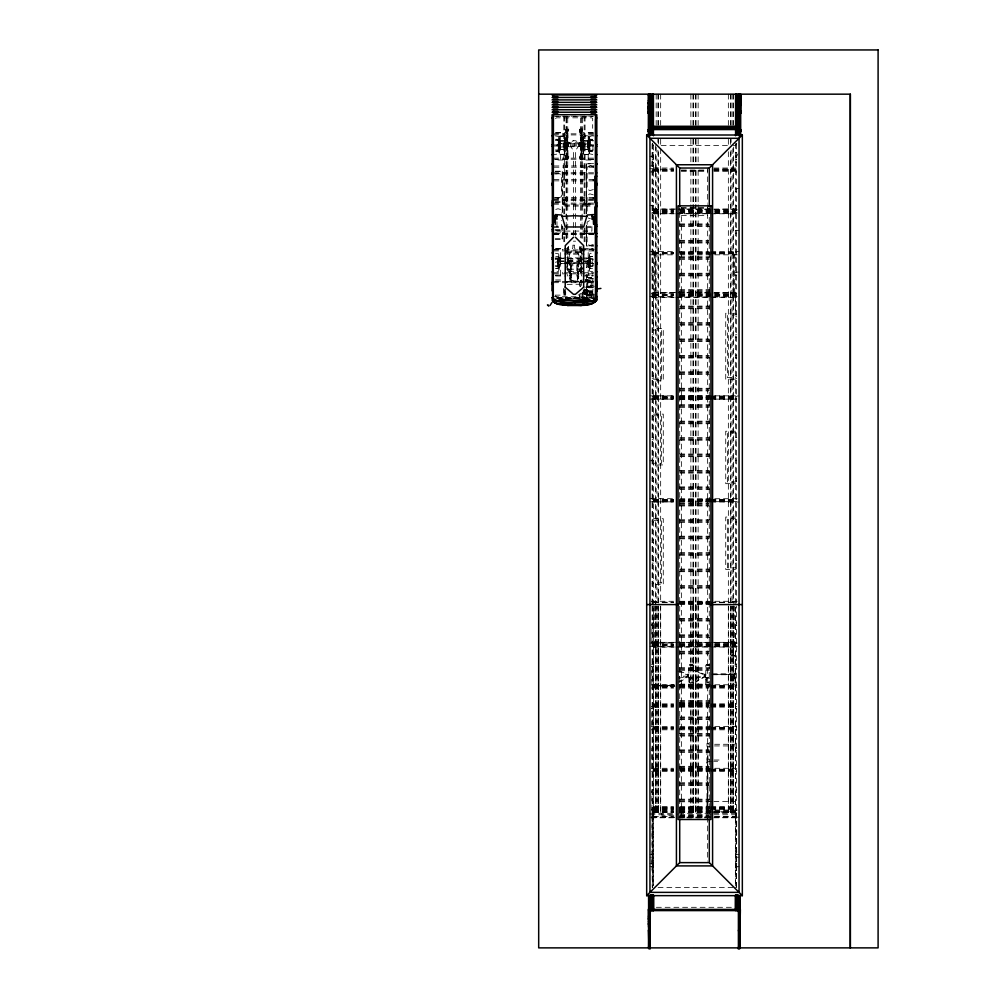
<?xml version="1.0" encoding="UTF-8"?>
<svg xmlns="http://www.w3.org/2000/svg" width="999" height="999" viewBox="0 0 999 999"><rect width="100%" height="100%" fill="white"/><g stroke="black" fill="none" stroke-linecap="round" stroke-linejoin="round"><path stroke-width="0.75" stroke-dasharray="5 3.75" d="M562.225 238.174L562.225 238.948L562.225 225.749M579.507 294.967L579.507 297.427L576.723 297.24L577.035 294.967M586.45 295.404L586.45 286.676M586.613 245.829L586.613 225.712M586.613 213.711L586.613 163.811M651.897 809.764L651.897 792.157M651.897 767.794L651.897 750.174M651.897 726.273L651.897 708.666M651.897 684.303L651.685 666.62M651.897 642.782L651.897 625.162M673.576 817.781L653.421 817.781L653.421 606.131M653.421 296.566L653.421 328.384L663.274 328.384L663.274 380.819L653.421 380.819M655.381 684.74L655.381 686.388M673.801 684.74L673.963 686.388L673.801 685.139M690.883 604.57L690.883 813.311L690.883 204.708M692.956 604.57L692.956 813.311L692.956 204.708M693.643 604.57L693.643 813.311L693.643 204.708M695.366 604.57L695.366 813.311L695.366 204.708M696.053 604.57L696.053 813.311L696.053 204.708M698.126 604.57L698.126 813.311L698.126 204.708M707.816 792.719L707.816 785.801L706.992 785.801M707.816 770.691L707.816 763.686L706.992 763.686M735.601 813.311L735.601 606.131M735.601 296.566L735.601 313.261L725.736 313.261L725.736 379.17L735.601 379.17M735.476 885.838L735.601 814.759M736.463 887.324L736.588 815.059L735.601 815.059M736.575 887.312L736.7 817.17L735.589 817.17L739.048 817.107M586.326 294.031L586.326 293.356M653.421 817.769L652.21 817.681M559.003 138.511L558.766 153.883L554.233 154.52M559.215 151.96L559.465 136.563M555.419 253.222L558.741 253.921L558.941 269.78L558.229 271.716L554.195 271.778M564.672 137.425L564.71 152.785M564.922 138.511L564.622 153.322M583.678 153.322L583.566 137.962M583.391 151.96L583.591 151.149M583.566 152.51L583.553 138.237M594.08 135.964C584.103 134.166 591.146 148.651 588.861 153.796M589.06 137.962L588.948 153.322M592.819 271.803L589.497 271.104L589.298 255.245L590.009 253.321L594.043 253.259M589.273 269.255L589.273 255.806M730.306 685.901L730.294 685.801A2.01 2.01 0 0 1 730.269 685.489C730.157 687.549 735.401 687.449 735.202 685.489L735.202 656.43C735.401 654.495 730.331 654.445 730.269 656.331A2.01 2.01 0 0 1 730.306 656.018L730.306 656.018M693.781 685.739L688.848 685.739L688.873 665.122L693.781 665.334M584.34 290.185L587.512 290.072L583.691 290.659M564.547 153.684L564.822 153.072M583.766 136.676L583.441 137.687M559.228 151.698L559.54 149.75L559.34 154.021M589.073 138.786L588.761 140.734M695.541 677.946L705.182 676.623L695.516 682.167M566.133 129.97L568.331 129.945L568.331 131.331L566.133 131.331M560.701 258.366L565.471 257.867M687.687 676.098L688.224 676.685L687.737 676.098L678.508 681.917M696.003 682.442L695.416 681.93L704.869 676.161L704.47 675.524L705.157 676.685M564.86 144.106C574.687 136.813 566.196 154.033 565.496 143.756M591.695 292.932L590.746 293.119L591.658 292.832M652.097 152.909L653.421 152.46M652.097 206.206L653.421 205.769M652.097 814.21L653.421 813.76M652.097 867.507L653.421 867.057M587.512 290.222L588.199 290.909L586.088 290.135L583.179 290.809L588.299 290.834L587.275 290.609M565.084 143.918C569.942 152.635 570.629 137.238 565.496 143.943M652.097 169.355L673.576 168.981M652.097 189.236L653.421 188.911M652.097 210.439L653.421 210.115M652.097 230.981L653.421 230.657M652.097 252.185L653.421 251.86M652.097 272.739L653.421 272.402M652.097 293.931L653.421 293.606M652.097 314.485L653.421 314.148M652.097 335.027L653.421 334.702M652.097 355.569L653.421 355.244M652.097 376.111L653.421 375.786M652.097 396.491L653.421 396.166M652.097 417.045L653.421 416.708M652.097 437.587L653.421 437.25M652.097 458.129L653.421 457.804M652.097 478.671L653.421 478.346M652.097 499.225L653.421 498.888M652.097 519.767L653.421 519.43M652.097 540.309L653.421 539.984M652.097 560.851L653.421 560.526M652.097 581.406L653.421 581.068M652.097 601.947L654.445 601.623L655.556 602.597M652.097 623.151L653.421 622.814M652.097 643.693L653.421 643.368M652.097 664.235L653.421 663.91M652.097 685.439L676.423 684.914M652.097 706.643L653.421 706.318M652.097 727.185L653.421 726.86M652.097 768.93L653.421 768.606M652.097 790.134L653.421 789.809M652.097 810.689L653.421 810.351M652.097 831.88L653.421 831.555M652.097 851.772L653.421 851.448M652.097 157.093L653.421 156.781M652.097 160.115L653.421 159.803M652.097 861.175L653.421 860.863M652.097 864.197L653.421 863.898M652.097 863.486L652.135 857.654L653.421 857.467M583.478 137.412C583.641 133.616 594.455 137.587 584.115 136.026M580.606 281.855L581.056 280.569L582.08 280.457M587.699 293.319L586.126 294.056M564.822 139.623L564.398 140.734M583.478 150.861L583.541 138.511M559.265 136.863L559.003 151.96M590.122 293.219L589.223 293.569M587.637 147.602L587.787 142.008M591.92 296.441L591.595 297.427M677.322 670.928L688.161 675.237L688.548 674.65L677.734 670.279M695.379 677.647L704.62 675.511M705.094 675.212L705.494 674.6L694.143 670.541L705.094 675.237L705.481 674.575M560.314 147.015L587.549 146.378L587.986 147.015M559.465 261.738L560.701 258.604M587.949 263.299C584.752 265.484 587.749 267.869 585.814 267.607M588.773 263.299L586.95 267.67L585.814 266.895M577.335 265.871L577.934 264.398M559.34 136.463L563.823 136.101M736.75 143.144L735.601 145.567L730.943 145.567M560.202 145.792L558.965 145.904M588.099 144.668L589.335 144.543M557.942 261.838L557.942 263.199M590.297 263.199L590.297 261.838M585.377 294.056C583.041 293.456 584.79 288.973 585.988 290.572M735.601 158.067L738.361 153.222M652.035 867.457L653.421 865.034M565.434 268.893L567.719 264.972L567.894 247.302L566.52 247.302M570.417 264.398L571.003 275.537L569.218 275.537L569.218 276.81L571.003 276.81C567.844 282.38 580.506 282.38 577.335 276.81L578.758 276.81L578.758 275.537L577.335 275.537L577.434 265.746M583.416 290.771L583.866 290.659M577.085 281.706L577.609 277.909M709.302 810.414L709.302 812.924M555.556 118.669L556.393 117.82L591.82 117.82L592.669 118.669L592.669 128.309M570.441 275.749L571.066 265.746M589.248 293.207L589.71 291.908L589.672 292.994M736.738 155.956L735.601 156.031M736.775 209.228L735.601 209.34M736.738 817.182L675.786 817.307M736.738 870.566L735.601 870.629M688.848 674.213L687.437 675.074L687.437 676.535L688.848 677.397M705.781 674.213L704.37 675.074L704.37 676.535L705.781 677.397M585.988 290.484L586.888 290.497L584.515 290.497L586.8 290.522L586.925 294.33L585.726 294.38M581.743 272.702L580.844 272.153L581.218 273.177M580.756 286.363C578.009 287.275 579.795 281.368 581.056 280.045L582.08 279.757M570.941 271.029C568.718 270.067 568.768 275.087 571.003 273.976M687.612 675.511C689.372 677.247 680.644 674.874 678.633 677.522M736.738 171.603L735.601 171.653M736.738 191.483L735.601 191.546M736.775 212.662L735.601 212.737M736.738 233.229L735.601 233.291M736.738 254.433L735.601 254.495M736.775 274.962L735.601 275.037M736.738 296.179L735.601 296.241M736.738 316.733L735.601 316.783M736.738 337.275L735.601 337.325M736.738 357.817L735.601 357.867M736.738 378.359L735.601 378.421M736.775 398.888L735.601 398.963M736.738 419.455L735.601 419.505M736.738 439.997L735.601 440.047M736.738 460.539L735.601 460.601M736.738 481.093L735.601 481.143M736.738 501.635L679.77 501.848M736.738 522.015L735.601 522.065M736.738 542.557L735.601 542.607M736.738 563.099L735.601 563.161M736.738 583.641L735.601 583.703M736.775 625.374L735.601 625.449M736.738 645.941L735.601 645.991M736.738 666.483L735.601 666.533M736.775 687.662L735.601 687.737M736.738 708.89L735.601 708.94M736.738 729.432L735.601 729.495M736.738 750.636L735.601 750.686M736.775 771.153L735.601 771.24M736.738 792.382L735.601 792.444M736.738 812.924L735.601 812.986M736.738 834.128L735.601 834.19M736.738 854.02L735.601 854.07M593.294 189.573L589.885 190.572L587.137 189.123L587.137 167.17L590.434 165.697M593.294 244.468L589.885 245.467L587.137 244.018L587.137 222.078L589.31 220.754L591.633 220.754M564.41 154.333L560.152 154.383M588.011 281.481L585.476 281.718M736.775 159.128L735.601 159.203M736.738 162.175L735.601 162.225M736.738 817.432L735.601 817.482M736.738 863.236L735.601 863.286M736.775 866.245L735.601 866.308M586.8 293.556L583.803 293.331M679.045 682.504L688.224 676.685M576.785 265.746L576.785 275.125L578.271 280.806L570.491 281.219L570.067 278.396L571.178 277.934L571.678 275.125L571.678 265.746M570.029 263.336L572.814 261.701M575.574 227.435L575.574 150.674L578.583 145.891L578.583 144.243C577.834 139.435 571.128 139.435 570.367 144.243L570.367 145.891L573.389 150.674L573.389 227.435M570.067 278.396L571.178 277.934M564.235 154.271L560.077 154.383M588.661 154.383L583.965 154.383M583.104 290.197C589.685 287.425 589.822 294.093 583.079 291.296M555.744 173.913L558.628 173.289L561.376 174.725L561.376 196.678L558.079 198.164M555.744 209.415L558.041 208.754L560.327 209.415L561.376 210.227L561.376 213.162M580.257 246.94L579.919 248.626L582.117 248.626M736.625 159.902L735.601 159.803M584.527 293.531L584.165 293.718M582.13 263.399L581.468 263.611L581.418 259.765M579.695 293.981L583.678 292.545L588.099 293.132L587.936 291.945A22.59 21.366 0 0 0 591.208 291.396L592.457 294.942L592.295 291.121L592.295 294.942L578.134 294.942M573.026 140.772L573.738 140.547M559.79 136.026L563.973 136.114M568.094 159.191L568.331 157.517L566.133 157.517M590.909 291.633L590.821 292.47L590.909 291.483M590.446 292.133L590.172 292.22M695.754 678.234L695.554 677.522M560.202 144.368L557.042 144.755L557.042 145.679L560.202 146.091M588.099 146.091L591.258 145.692L591.258 144.768L588.099 144.368M589.323 263.374L592.482 262.987L592.482 262.063L589.323 261.651L590.559 261.588M581.83 143.756L581.73 146.378M581.705 261.238L566.82 261.226M593.306 150.062L588.673 150.562L588.673 139.885L593.306 140.384M678.821 678.234L687.799 676.223M736.588 870.629L736.588 606.131M590.896 286.613L591.346 283.179L589.909 280.032L585.476 279.757M649.962 817.107L653.421 817.482M586.9 293.943L584.228 293.856M555.157 258.966L559.19 258.616M653.421 815.059L652.097 815.359L652.247 887.274M581.693 261.051L560.714 261.051M736.738 817.694L735.601 817.769M567.207 263.898C570.354 264.161 570.354 259.265 567.207 259.528M582.13 260.027C578.446 258.217 577.697 264.585 581.693 263.661L581.705 247.302L580.332 247.302L580.332 263.661M581.668 263.823C577.747 264.922 577.747 258.504 581.668 259.603M579.845 246.341L579.507 249.95M580.968 261.238L581.818 261.388M588.161 154.383L584.477 154.383M591.033 294.942L590.197 294.942L591.383 294.942M553.571 116.171L595.267 116.171M555.831 116.458L592.382 116.458M582.155 131.331L579.957 131.331L579.957 129.945L582.155 129.97M555.694 132.392L567.37 132.392L567.37 160.002L555.694 160.002M593.156 132.392L581.468 132.392L581.468 160.002L593.156 160.002M555.506 132.979L560.639 132.979L560.639 159.403L555.506 159.403M593.331 132.979L588.199 132.979L588.199 159.403L593.331 159.403M553.571 133.841L593.731 133.841M553.571 134.927L595.267 134.927M555.456 135.964L558.741 136.526L559.378 149.75M555.769 139.298L558.179 139.298M590.122 139.298L592.532 139.298M555.769 139.423L558.379 139.423M589.922 139.423L592.532 139.423M557.205 139.922L559.627 139.922L559.627 150.587L557.205 150.587M555.357 140.522L559.627 140.522M588.673 140.484L592.944 140.484L592.944 149.95L588.673 149.95M559.577 140.734L559.115 139.348M583.903 140.734L583.391 138.511M559.577 140.896L564.398 140.896M583.903 140.896L588.723 140.896M559.378 140.984L564.597 140.984M583.703 140.984L588.923 140.984M559.927 141.334L560.751 141.334M588.374 141.334L587.549 141.334L587.549 149.126L588.374 149.126M559.927 141.508L559.927 148.938M588.374 141.508L588.399 149.488M558.965 141.658L560.202 141.658M588.099 141.658L589.335 141.658M558.965 141.945L560.389 141.908M587.974 141.895L589.335 141.945M565.721 142.482L568.743 142.482L568.743 146.378M582.567 142.482L579.545 142.482L579.545 146.378M566.358 142.782L581.868 142.782M560.751 143.756L587.549 143.756M587.787 144.081L560.314 143.469M558.965 144.306L560.202 144.306M566.183 144.106L567.257 144.106M581.056 144.106L582.117 144.106M588.099 144.306L589.335 144.306M558.965 144.543L560.202 144.668M554.158 144.942L593.681 144.942M661.163 145.567L729.395 145.567M589.335 145.904L588.099 145.792M554.158 146.016L593.681 146.016M558.965 148.501L560.327 148.589M587.974 148.589L589.335 148.501M558.965 148.789L560.202 148.789M588.099 148.789L589.335 148.789M559.927 149.126L560.751 149.126M559.378 149.488L564.597 149.488M583.703 149.488L588.923 149.488M559.577 149.588L564.398 149.588M583.903 149.588L588.723 149.588M564.398 149.75L564.922 151.96M588.723 149.75L589.16 150.861M555.357 149.987L559.627 149.987M555.769 151.061L558.379 151.061M589.922 151.061L592.532 151.061M555.769 151.186L558.179 151.186M590.122 151.186L592.532 151.186M735.601 152.46L736.775 152.572M592.844 154.52L589.522 153.821L589.035 137.7M653.421 156.031L652.122 155.694M565.721 156.194L568.743 156.194L568.581 159.765L565.721 159.528L565.721 134.927M582.567 156.194L579.545 156.194L579.632 159.715L582.567 159.528L582.567 134.927M649.962 156.481L653.421 156.481M735.601 156.781L736.775 156.855M582.155 157.517L579.957 157.517L580.282 159.203M553.571 158.142L593.856 158.142M553.571 159.228L595.267 159.228M653.421 159.203L652.122 158.978M653.421 162.225L652.097 161.925M593.618 163.649L586.45 163.649L586.45 213.336L586.45 163.811L593.618 163.811M653.421 165.634L652.185 165.509L652.097 159.603M649.962 165.934L653.421 165.934M553.933 165.959L594.28 165.959M553.933 167.22L594.28 167.22M653.421 168.032L673.576 168.032M713.885 168.032L735.601 168.032M649.962 168.694L653.421 168.694M713.885 168.981L736.775 169.106M653.421 169.293L673.576 169.293M713.885 169.293L735.601 169.293M653.421 170.067L673.576 170.067M681.33 170.067L707.679 170.067M713.885 170.067L735.601 170.067M653.421 170.379L673.576 170.379M681.33 170.379L707.679 170.379M713.885 170.379L735.601 170.379M555.219 171.204L562.387 171.204L562.387 212.824M653.421 171.328L673.576 171.328M681.33 171.328L707.679 171.328M713.885 171.328L735.601 171.328M555.219 171.366L562.387 171.366M653.421 171.653L652.11 171.366M649.962 171.978L653.421 171.978M735.601 171.978L736.775 171.978M553.571 172.79L593.731 172.79M553.571 173.863L595.267 173.863M553.933 179.595L594.28 179.595M553.933 180.856L594.28 180.856M735.601 188.586L739.048 188.586M735.601 188.911L736.775 188.986M653.421 191.546L652.122 191.296M553.933 197.515L594.28 197.515M553.933 198.776L594.28 198.776M553.571 199.55L593.731 199.55M553.571 200.637L595.267 200.637M555.157 201.373L563.811 201.373M555.157 202.447L563.811 202.447M553.571 203.097L593.731 203.097M585.039 203.359L593.681 203.359M553.571 204.183L595.267 204.183M585.039 204.433L593.681 204.433M564.672 205.007L584.165 205.007M585.039 205.007L593.681 205.007M649.962 205.319L653.421 205.319M735.601 205.769L736.775 205.869M564.672 206.081L584.165 206.081M585.039 206.081L593.681 206.081M681.268 207.48L707.742 207.48M681.355 208.304L709.302 208.304M653.421 209.078L677.347 209.078M678.908 209.078L735.601 209.078M653.421 209.34L652.097 208.891M709.302 209.291L653.958 209.078M714.023 209.39L735.052 209.078M653.421 209.79L673.576 209.79M679.77 209.79L739.048 209.79M679.707 210.115L709.302 210.115M735.601 210.115L736.775 210.19M653.421 210.727L673.576 210.727M679.77 210.727L735.601 210.727M653.421 211.039L673.576 211.039M679.77 211.039L735.601 211.039M653.421 211.813L673.576 211.813M679.77 211.813L735.601 211.813M653.421 212.138L673.576 212.138M679.77 212.138L735.601 212.138M653.421 212.737L652.122 212.5M651.523 213.074L652.185 213.074M653.421 213.074L673.576 213.074M679.77 213.074L739.048 213.074M708.828 213.474L653.958 213.786M714.21 213.474L735.052 213.786M653.421 213.786L674.225 213.786M675.786 213.786L709.24 213.786M710.789 213.786L735.601 213.786M681.355 215.422L707.654 215.422M679.707 223.913L709.302 223.913M679.707 224.738L709.302 224.738M679.707 225.724L709.302 225.724M553.571 226.311L562.837 226.311M586.001 226.311L593.731 226.311M679.707 226.548L709.302 226.548M553.571 227.397L562.837 227.397M586.001 227.397L595.267 227.397M555.157 229.583L563.811 229.583M735.601 230.332L739.048 230.332M555.157 230.669L563.811 230.669M735.601 230.657L736.775 230.732M651.523 231.506L652.185 231.506M553.571 233.104L593.731 233.104M651.523 233.104L653.421 233.291M553.933 233.341L595.267 233.341M585.039 233.441L593.681 233.441M553.571 234.191L595.267 234.191M553.933 234.603L595.267 234.603M555.219 238.948L562.387 238.948M555.219 239.111L562.387 239.111L562.387 226.661M679.707 240.347L709.302 240.347M573.389 241.184L575.574 241.184M679.707 241.171L709.302 241.171M679.707 242.158L709.302 242.158M679.707 242.982L709.302 242.982M574.15 245.167L572.902 245.167L572.852 247.64L569.58 254.708L569.005 258.316L570.029 258.654L570.029 264.398M593.618 245.829L586.45 245.829L586.45 225.712L586.45 245.991L593.618 245.991M555.694 248.389L565.909 248.389M582.929 248.389L593.156 248.389M566.47 248.626L568.306 248.626L568.169 247.003M555.506 248.988L560.639 248.988L560.639 275.412L555.506 275.412M593.331 248.988L588.199 248.988L588.199 275.412L593.331 275.412M553.933 249.675L563.274 249.675M594.28 249.675L581.068 249.675L581.068 250.924M553.571 249.85L562.837 249.85M564.385 249.85L582.542 249.95M582.917 249.85L593.731 249.85M553.571 250.924L595.267 250.924M566.583 251.261L581.868 251.261M649.962 251.536L673.576 251.536M679.77 251.536L709.24 251.536M710.789 251.536L739.048 251.536M735.601 251.86L736.775 251.935M566.583 252.522L581.868 252.522M653.421 252.472L673.576 252.472M679.77 252.472L709.24 252.472M710.789 252.472L735.601 252.472M653.421 252.784L673.576 252.784M679.77 252.784L709.24 252.784M710.789 252.784L735.601 252.784M564.672 253.084L582.667 253.084M653.421 253.571L673.576 253.571M679.77 253.571L709.24 253.571M710.789 253.571L735.601 253.571M653.421 253.883L673.576 253.883M679.77 253.883L709.24 253.883M710.789 253.883L735.601 253.883M564.672 254.158L584.165 254.158M653.421 254.495L652.097 254.158M654.233 254.495L655.169 254.495M733.803 254.545L734.74 254.545M649.962 254.82L673.576 254.82M679.77 254.82L739.048 254.82M555.744 256.556L558.341 256.681M590.097 256.581L592.494 256.581M589.897 256.706L592.494 256.706M679.707 256.793L709.302 256.793M679.707 257.605L709.302 257.605M566.52 257.867L581.63 257.867M582.804 257.867L587.275 258.042L588.773 261.738M555.157 257.979L563.811 257.979M581.63 258.566L561.201 258.654L561.076 257.767L560.289 264.323M582.804 258.566C591.595 260.652 584.353 253.908 587.949 261.738M589.048 258.616L593.081 258.991L593.081 266.059L589.048 266.408M679.707 258.591L709.302 258.591M558.916 258.803L557.679 258.953L557.679 261.838L558.916 261.838M589.323 258.953L590.559 258.953L590.559 261.838L589.323 261.838M555.157 259.066L563.811 259.066M570.029 259.141L573.039 259.141M577.172 259.141L578.321 259.141M589.697 259.078L592.707 259.078L592.707 265.984L589.697 265.984M557.679 259.24L558.916 259.378M589.323 259.378L590.559 259.378M679.707 259.415L709.302 259.415M566.808 259.765L568.718 259.765L568.718 263.661M582.529 259.765L579.507 259.765L579.507 263.661M559.465 260.714L560.714 260.714M570.029 260.714L572.814 260.714M588.773 260.714L587.512 260.714L587.512 264.323L588.773 264.323M584.328 261.051L587.512 261.051M560.714 261.226L564.335 261.226M583.903 261.226L587.512 261.226M557.679 261.588L558.916 261.588L555.756 262.05L555.756 262.974L558.916 263.374M564.672 262.525L582.667 262.525M585.039 262.525L593.681 262.525M558.916 263.199L557.679 263.199L557.679 266.084L558.916 266.233M589.323 263.199L590.559 263.199L590.559 266.084L589.323 266.233M557.679 263.436L558.916 263.436M560.714 263.474L587.512 263.474M589.323 263.436L590.559 263.436M560.714 263.661L561.788 263.661M564.672 263.611L593.681 263.611M559.465 264.323L560.714 264.323M566.483 264.972L567.719 264.972M557.679 265.647L558.916 265.647M589.323 265.647L590.559 265.647M555.531 265.959L558.541 265.959M559.19 266.408L555.157 266.034M555.744 268.319L558.341 268.319M555.744 268.444L558.141 268.444M589.897 268.344L592.494 268.469M582.454 268.893L579.695 268.893L579.695 271.378M566.283 269.068L568.518 269.068M579.695 269.068L582.454 269.068M568.668 269.181L579.845 269.181L579.845 271.316M569.817 271.029L571.003 271.066M579.695 271.216L582.417 271.216M568.668 271.316L582.417 271.378M735.601 272.078L739.048 272.078M735.601 272.402L736.775 272.477M553.571 272.764L562.837 272.764M564.385 272.764L581.368 272.764M582.542 272.764L593.856 272.764M651.523 273.251L652.185 273.251M679.707 273.227L709.302 273.227M553.571 273.838L595.267 273.838M679.707 274.051L709.302 274.051M586.613 274.7L586.613 298.314M587.075 274.7L587.237 277.447M651.523 274.85L653.421 275.037M555.556 275.137L563.311 275.137M584.914 275.137L592.669 275.137L592.669 273.876M679.707 275.037L709.302 275.037M555.694 275.999L565.909 275.999M582.929 275.999L593.156 275.999M679.707 275.849L709.302 275.849M586.45 277.447L593.618 277.447M586.613 277.61L593.618 277.61M571.003 277.909L569.58 277.909L570.292 281.706L578.059 281.706L578.758 277.909L577.335 277.909M577.16 277.934L578.271 278.396M593.418 278.434L587.437 278.434L587.437 285.527L593.418 285.527M555.556 279.932L563.311 279.932M584.914 279.932L592.669 279.932L592.669 281.194L584.914 281.194M585.476 280.332L588.011 280.569M585.476 280.457L589.909 280.569L590.347 281.855M585.476 280.806L587.325 280.806M555.556 281.194L563.311 281.194M553.571 281.593L563.811 281.593M564.385 281.593L582.667 281.593M582.917 281.593L593.731 281.593M566.283 282.055L582.454 281.88M585.476 282.118L590.197 281.905L589.735 285.664L590.659 286.613M553.571 282.68L595.267 282.68M567.195 284.378L582.417 284.203M586.613 286.338L594.243 286.338M586.45 286.513L594.405 286.513M594.243 286.676L586.613 286.676L586.613 295.404L593.618 295.404M585.476 287.15C589.71 288.786 592.157 285.252 590.197 280.769M593.418 287.5L587.437 287.5L587.437 294.58L593.418 294.58M679.707 289.66L709.302 289.66M679.707 290.484L709.302 290.484M679.707 291.471L709.302 291.471M679.707 292.295L709.302 292.295M653.421 292.57L677.347 292.57M678.908 292.57L735.601 292.57M709.377 292.882L653.958 292.57M714.784 292.882L735.052 292.57M651.523 293.281L673.576 293.281M679.77 293.281L712.337 293.281M713.885 293.281L739.048 293.281M735.601 293.606L736.775 293.681M653.421 294.218L673.576 294.218M679.77 294.218L735.601 294.218M563.811 294.505L564.672 294.505L564.672 289.872M584.165 294.505L585.039 294.505L585.039 288.324M653.421 294.53L673.576 294.53M679.77 294.53L735.601 294.53M654.233 294.767L655.169 294.767M733.803 294.817L734.74 294.817M555.082 295.13L565.684 295.13L565.684 292.008M653.421 295.317L673.576 295.317M679.77 295.317L735.601 295.317M586.45 295.567L592.807 295.567M653.421 295.629L673.576 295.629M679.77 295.629L735.601 295.629M653.421 296.241L652.11 295.954M649.962 296.566L673.576 296.566M679.77 296.566L739.048 296.566M553.571 296.753L592.182 296.753M708.541 296.965L653.958 297.277M712.874 296.965L735.052 297.277M653.421 297.277L674.225 297.277M675.786 297.277L735.601 297.277M580.681 297.427L590.933 297.427M556.655 297.839L595.267 297.839M557.355 298.052L592.382 298.052M556.256 298.152L594.405 298.314M562.05 298.401L560.589 298.152M571.74 298.401L569.967 298.152M580.918 298.401L579.358 298.152M679.707 306.094L709.302 306.094M679.707 306.918L709.302 306.918M679.707 307.904L709.302 307.904M679.707 308.728L709.302 308.728M735.601 314.148L736.775 314.235M735.601 314.91L727.372 314.91L727.372 377.535L735.601 377.535M653.421 316.783L652.097 316.458M679.707 322.527L709.302 322.527M679.707 323.351L709.302 323.351M679.707 324.338L709.302 324.338M679.707 325.162L709.302 325.162M653.421 330.032L661.638 330.032L661.638 379.17L653.421 379.17M735.601 334.702L736.775 334.777M653.421 337.325L652.122 337.075M679.707 338.973L709.302 338.973M679.707 339.785L709.302 339.785M679.707 340.771L709.302 340.771M679.707 341.596L709.302 341.596M735.601 355.244L736.775 355.319M679.707 355.407L709.302 355.407M679.707 356.231L709.302 356.231M679.707 357.217L709.302 357.217M653.421 357.867L652.11 357.58M679.707 358.029L709.302 358.029M679.707 371.84L709.302 371.84M679.707 372.664L709.302 372.664M679.707 373.651L709.302 373.651M679.707 374.475L709.302 374.475M735.601 375.786L736.775 375.861M653.421 378.421L652.11 378.134M679.707 388.274L709.302 388.274M679.707 389.098L709.302 389.098M679.707 390.085L709.302 390.085M679.707 390.909L709.302 390.909M649.962 395.841L673.576 395.841M679.77 395.841L735.601 395.841M653.421 396.004L673.576 396.004M679.77 396.004L709.24 396.004M710.789 396.004L739.048 396.004M735.601 396.328L736.775 396.416M653.421 396.778L673.576 396.94M679.77 396.778L709.24 396.94M710.789 396.778L735.601 396.94M653.421 397.09L673.576 397.09M679.77 397.09L709.24 397.09M710.789 397.09L735.601 397.09M653.421 397.252L673.576 397.252M679.77 397.252L709.24 397.252M710.789 397.252L735.601 397.252M653.421 397.877L673.576 397.877M679.77 397.877L709.24 397.877M710.789 397.877L735.601 397.877M653.421 398.189L673.576 398.039M679.77 398.189L709.24 398.039M710.789 398.189L735.601 398.039M653.421 398.351L673.576 398.351M679.77 398.351L709.24 398.351M710.789 398.351L735.601 398.351M653.421 398.801L652.122 398.551M649.962 399.125L673.576 399.125M679.77 399.125L735.601 399.125M653.421 399.288L673.576 399.288M679.77 399.288L709.24 399.288M710.789 399.288L735.601 399.288M679.707 404.707L709.302 404.707M679.707 405.532L709.302 405.532M679.707 406.518L709.302 406.518M679.707 407.342L709.302 407.342M653.421 414.135L663.274 414.135L663.274 464.91L653.421 464.91M653.421 415.784L661.638 415.784L661.638 463.261L653.421 463.261M735.601 416.883L736.775 416.958M653.421 419.343L652.097 419.006M679.707 421.153L709.302 421.153M679.707 421.965L709.302 421.965M679.707 422.952L709.302 422.952M679.707 423.776L709.302 423.776M735.601 431.231L725.736 431.231L725.736 483.666L735.601 483.666M735.601 432.879L727.372 432.879L727.372 482.017L735.601 482.017M735.601 437.425L736.775 437.5M679.707 437.587L709.302 437.587M679.707 438.411L709.302 438.411M679.707 439.398L709.302 439.398M653.421 439.885L652.11 439.597M679.707 440.209L709.302 440.209M679.707 454.021L709.302 454.021M679.707 454.845L709.302 454.845M679.707 455.831L709.302 455.831M679.707 456.655L709.302 456.655M735.601 457.967L736.775 458.042M653.421 460.427L652.11 460.139M649.962 460.764L653.421 460.764M679.707 470.454L709.302 470.454M679.707 471.278L709.302 471.278M679.707 472.265L709.302 472.265M679.707 473.089L709.302 473.089M735.601 478.509L736.775 478.596M653.421 480.981L652.11 480.694M679.707 486.888L709.302 486.888M679.707 487.712L709.302 487.712M679.707 488.698L709.302 488.698M679.707 489.522L709.302 489.522M649.962 498.563L673.576 498.726M679.77 498.726L739.048 498.726M735.601 499.063L736.775 499.138M653.421 499.5L673.576 499.5M679.77 499.5L709.24 499.5M710.789 499.5L735.601 499.5M653.421 499.675L673.576 499.675M679.77 499.675L709.24 499.675M710.789 499.675L735.601 499.675M653.421 499.987L673.576 499.812M679.77 499.987L709.24 499.812M710.789 499.812L735.601 499.812M653.421 500.599L673.576 500.599M679.77 500.599L709.24 500.599M710.789 500.599L735.601 500.599M653.421 500.761L673.576 500.761M679.77 500.761L709.24 500.761M710.789 500.761L735.601 500.761M653.421 500.911L673.576 500.911M679.77 500.911L709.24 500.911M710.789 500.911L735.601 500.911M653.421 501.073L673.576 501.073M679.77 501.073L709.24 501.073M710.789 501.073L735.601 501.073M653.421 501.523L652.122 501.273M649.962 501.848L673.576 501.848M653.421 502.022L673.576 502.022M679.77 502.022L709.24 502.022M710.789 502.022L739.048 502.022M679.707 503.334L709.302 503.334M679.707 504.145L709.302 504.145M679.707 505.132L709.302 505.132M679.707 505.956L709.302 505.956M735.601 517.032L725.736 517.032L725.736 569.467L735.601 569.467M653.421 518.681L663.274 518.681L663.274 584.59L653.421 584.59M735.601 518.681L727.372 518.681L727.372 567.819L735.601 567.819M735.601 519.43L736.775 519.517M679.707 519.767L709.302 519.767M653.421 520.317L661.638 520.317L661.638 582.941L653.421 582.941M679.707 520.591L709.302 520.591M679.707 521.578L709.302 521.578M653.421 522.065L652.097 521.74M679.707 522.39L709.302 522.39M679.707 536.201L709.302 536.201M679.707 537.025L709.302 537.025M679.707 538.011L709.302 538.011M679.707 538.836L709.302 538.836M735.601 539.984L736.775 540.059M653.421 542.607L652.11 542.32M679.707 552.634L709.302 552.634M679.707 553.458L709.302 553.458M679.707 554.445L709.302 554.445M679.707 555.269L709.302 555.269M735.601 560.526L736.775 560.601M653.421 563.161L652.11 562.874M679.707 569.068L709.302 569.068M679.707 569.892L709.302 569.892M679.707 570.879L709.302 570.879M679.707 571.703L709.302 571.703M735.601 581.068L736.775 581.156M653.421 583.703L652.097 583.366M679.707 585.514L709.302 585.514M679.707 586.326L709.302 586.326M679.707 587.312L709.302 587.312M679.707 588.136L709.302 588.136M651.348 601.286L673.576 601.286M679.77 601.286L739.048 601.286M679.707 601.947L709.302 601.947M653.421 602.222L673.576 602.222M679.77 602.222L709.24 602.222M710.789 602.222L735.601 602.222M653.421 602.534L673.576 602.534M679.77 602.534L709.24 602.534M710.789 602.534L735.601 602.534M679.707 602.772L709.302 602.772M679.77 603.321L709.24 603.321M679.77 603.633L709.24 603.633M679.707 603.758L709.302 603.758M679.707 604.57L709.302 604.57M679.707 618.381L709.302 618.381M679.707 619.205L709.302 619.205M679.707 620.192L709.302 620.192M679.707 621.016L709.302 621.016M735.601 622.814L736.775 622.901M651.523 623.001L652.185 623.001M651.523 624.6L652.185 624.6M651.685 625.249L653.421 625.449M679.707 634.815L709.302 634.815M679.707 635.639L709.302 635.639M679.707 636.625L709.302 636.625M679.707 637.449L709.302 637.449M653.421 642.32L709.24 642.32M710.789 642.32L735.601 642.32M708.541 642.632L653.958 642.32M714.784 642.632L735.052 642.32M649.962 643.031L673.875 643.031M679.77 643.031L739.048 643.031M735.601 643.368L736.775 643.443M653.421 643.98L673.576 643.98M679.77 643.98L735.601 643.98M653.421 644.293L673.576 644.293M679.77 644.293L735.601 644.293M653.421 645.067L673.576 645.067M679.77 645.067L735.601 645.067M653.421 645.379L673.576 645.379M679.77 645.379L735.601 645.379M653.421 645.991L652.097 645.666M649.962 646.328L673.576 646.328M679.77 646.328L739.048 646.328M654.457 646.653L655.394 646.653M733.566 646.69L734.502 646.69M708.828 646.728L653.958 647.027M714.21 646.728L735.052 647.027M653.421 647.027L674.225 647.027M675.786 647.027L735.601 647.027M679.707 651.248L709.302 651.248M679.707 652.072L709.302 652.072M679.707 653.059L709.302 653.059M679.707 653.883L709.302 653.883M731.218 655.831L734.215 656.056M735.601 663.91L736.775 663.985M651.523 664.76L652.185 664.76M708.965 664.76L705.806 665.122L705.781 685.739L708.965 686.313M692.831 664.922L689.834 665.072M709.29 664.922L706.755 665.072M709.29 665.072L706.393 664.76M651.523 666.345L653.421 666.533M679.707 667.694L709.302 667.694M679.707 668.506L709.302 668.506M679.707 669.492L709.302 669.492M679.707 670.317L709.302 670.317M712.287 673.925L730.281 673.925M711.638 674.25L729.919 674.25M714.635 674.575L729.919 674.575M712.287 674.725L730.281 674.725M731.143 674.824L734.327 674.824L734.327 679.994L731.143 679.994M708.89 677.597L706.081 677.597L706.081 682.479L708.89 682.479M692.906 678.246L689.722 678.246L689.722 681.88L692.906 681.88M709.839 678.246L706.655 678.246L706.655 681.88L708.778 681.88M679.707 684.128L709.302 684.128M651.523 684.777L652.185 684.777M653.421 684.777L673.576 684.777M679.77 684.777L735.601 684.777M679.707 684.952L709.302 684.952M652.434 685.114L653.421 685.114M656.206 685.139L656.206 686.388M735.601 685.114L736.775 685.189M656.867 685.401L673.301 685.401M654.57 685.564L655.381 685.564M656.206 685.564L673.963 685.564M653.421 685.726L673.963 685.739M679.77 685.726L709.24 685.726M710.789 685.726L735.601 685.726M653.421 686.038L673.576 686.038M679.707 685.938L709.302 685.938M710.789 686.038L735.601 686.038M652.434 685.988L676.423 686.226M653.421 686.812L673.576 686.812M679.707 686.75L709.302 686.75M710.789 686.812L735.601 686.812M653.421 687.125L673.576 687.125M679.77 687.125L709.24 687.125M710.789 687.125L735.601 687.125M653.421 687.737L652.122 687.499M651.523 688.074L652.185 688.074M653.421 688.074L673.576 688.074M679.77 688.074L709.24 688.074M710.789 688.074L735.601 688.074M679.707 700.561L709.302 700.561M679.707 701.385L709.302 701.385M679.707 702.372L709.302 702.372M679.707 703.196L709.302 703.196M653.421 703.845L673.576 703.845M679.77 703.845L709.24 703.845M710.789 703.845L735.601 703.845M653.421 704.782L673.576 704.782M679.77 704.782L709.24 704.782M710.789 704.782L735.601 704.782M653.421 705.094L673.576 705.094M679.77 705.094L709.24 705.094M710.789 705.094L735.601 705.094M653.421 705.881L673.576 705.881M679.77 705.881L709.24 705.881M710.789 705.881L735.601 705.881M653.421 706.193L673.576 706.193M679.77 706.193L709.24 706.193M710.789 706.193L735.601 706.193M735.601 706.318L736.775 706.393M651.523 706.505L652.185 706.505M653.421 707.13L673.576 707.13M679.77 707.13L709.24 707.13M710.789 707.13L735.601 707.13M651.523 708.104L652.185 708.104M651.685 708.741L653.421 708.94M679.707 716.995L709.302 716.995M679.707 717.819L709.302 717.819M679.707 718.805L709.302 718.805M679.707 719.63L709.302 719.63M651.523 726.535L652.185 726.535M653.421 726.535L673.576 726.535M679.77 726.535L735.601 726.535M735.601 726.86L736.775 726.935M653.421 727.472L673.576 727.472M679.77 727.472L709.24 727.472M710.789 727.472L735.601 727.472M653.421 727.784L673.576 727.784M679.77 727.784L709.24 727.784M710.789 727.784L735.601 727.784M653.421 728.571L673.576 728.571M679.77 728.571L709.24 728.571M710.789 728.571L735.601 728.571M653.421 728.883L673.576 728.883M679.77 728.883L709.24 728.883M710.789 728.883L735.601 728.883M653.421 729.495L652.097 729.158M651.523 729.819L652.185 729.819M653.421 729.819L673.576 729.819M679.77 729.819L709.24 729.819M710.789 729.819L735.601 729.819M679.707 733.428L709.302 733.428M679.707 734.253L709.302 734.253M679.707 735.239L709.302 735.239M679.707 736.063L709.302 736.063M714.635 744.28L735.601 744.28M714.447 745.928L735.601 745.928M706.992 746.753L709.927 746.753M653.421 748.064L651.523 748.251M735.601 748.064L736.775 748.139M651.523 749.849L652.185 749.849M679.707 749.874L709.302 749.874M652.022 750.599L653.421 750.686M679.707 750.686L709.302 750.686M679.707 751.673L709.302 751.673M679.707 752.497L709.302 752.497M706.992 757.604L707.866 757.442M706.992 758.104L707.866 758.266M706.992 759.203L709.927 759.203M714.073 760.014L719.617 760.014L719.617 761.25L713.723 761.25M712.25 761.25L707.816 761.25L707.816 809.202L708.641 810.027M706.992 762.487L707.816 762.487M706.992 762.749L707.816 762.749M679.707 766.308L709.302 766.308M679.707 767.132L709.302 767.132M679.707 768.119L709.302 768.119M651.523 768.281L652.185 768.281M653.421 768.281L673.576 768.281M679.77 768.281L735.601 768.281M735.601 768.606L736.775 768.681M679.707 768.93L709.302 768.93M653.421 769.218L673.576 769.218M679.77 769.218L709.24 769.218M710.789 769.218L735.601 769.218M653.421 769.53L673.576 769.53M679.77 769.53L709.24 769.53M710.789 769.53L735.601 769.53M653.421 770.316L673.576 770.316M679.77 770.316L709.24 770.316M710.789 770.316L735.601 770.316M653.421 770.629L673.576 770.629M679.77 770.629L709.24 770.629M710.789 770.629L735.601 770.629M653.421 771.24L652.122 770.991M651.523 771.565L652.185 771.565M653.421 771.565L673.576 771.565M679.77 771.565L709.24 771.565M710.789 771.565L735.601 771.565M679.707 782.741L709.302 782.741M679.707 783.566L709.302 783.566M706.992 783.94L707.816 783.94M679.707 784.552L709.302 784.552M706.992 784.877L707.816 784.877M679.707 785.376L709.302 785.376M735.601 789.809L736.775 789.884M651.523 789.997L652.185 789.997M651.523 791.595L652.185 791.595M651.685 792.232L653.421 792.444M679.707 799.175L709.302 799.175M679.707 799.999L709.302 799.999M679.707 800.986L709.302 800.986M707.654 801.385L712.312 801.385M713.86 801.385L735.601 801.385M679.707 801.81L709.302 801.81M706.992 805.818L707.816 805.818M653.421 806.405L673.576 806.405M679.77 806.405L709.24 806.405M710.789 806.405L735.601 806.405M706.992 806.742L707.816 806.742M653.421 807.342L673.576 807.342M679.77 807.342L709.24 807.342M710.789 807.342L735.601 807.342M653.421 807.654L673.576 807.654M679.77 807.654L709.24 807.654M710.789 807.654L735.601 807.654M653.421 808.441L673.576 808.441M679.77 808.441L709.24 808.441M710.789 808.441L735.601 808.441M653.421 808.753L673.576 808.753M679.77 808.753L709.24 808.753M710.789 808.753L735.601 808.753M653.421 809.689L673.576 809.689M679.77 809.689L709.24 809.689M710.789 809.689L735.601 809.689M651.523 810.027L652.185 810.027M653.421 810.027L673.576 810.027M679.77 810.027L739.048 810.027M735.601 810.351L736.775 810.426M653.421 810.963L673.576 810.963M679.77 810.963L735.601 810.963M653.421 811.275L673.576 811.275M679.77 811.275L735.601 811.275M712.087 811.675L733.953 811.675L733.953 813.311M653.421 812.062L673.576 812.062M679.77 812.062L735.601 812.062M653.421 812.374L673.576 812.374M679.77 812.374L735.601 812.374M713.011 812.487L734.777 812.487L734.777 810.027M653.421 812.986L652.11 812.699M649.962 813.311L677.11 813.311M678.658 813.311L739.048 813.311M735.601 813.76L736.775 813.86M649.962 814.759L678.159 814.759M679.707 814.759L712.412 814.759M713.973 814.759L739.048 814.759M673.826 815.234L661.788 815.234L661.788 813.311M679.707 815.234L709.302 815.234M679.707 816.046L709.302 816.046M653.421 816.595L673.576 816.595M679.77 816.595L735.601 816.595M709.502 816.995L653.958 817.307M714.21 816.995L735.052 817.307M674.225 817.307L652.097 816.882M679.77 817.781L712.337 817.781M713.885 817.781L739.048 817.781M709.302 817.856L679.707 817.856L679.707 208.566M735.601 831.555L736.775 831.63M653.421 834.19L652.11 833.903M652.185 851.111L653.421 851.111M735.601 851.111L736.775 851.111M735.601 851.448L736.775 851.523M653.421 854.07L652.097 853.745M649.962 854.407L653.421 854.407M735.601 854.407L739.048 854.407M649.962 857.167L653.421 857.167M735.601 857.167L739.048 857.167M735.601 857.467L736.775 857.542M735.601 860.863L736.775 860.938M653.421 863.286L652.11 863.024M649.962 863.586L653.421 863.586M735.601 863.898L736.775 863.96M653.421 866.308L652.122 866.083M649.962 866.62L653.421 866.62M735.601 866.62L739.048 866.62M735.601 867.057L736.775 867.169M652.097 606.131L652.097 870.191L653.421 870.629M658.066 887.599L734.04 887.599M656.355 907.304L732.654 907.304M567.095 263.661C569.954 264.036 570.104 259.54 567.207 259.765M587.899 294.942L588.973 294.942M591.283 294.942L592.032 294.942M583.616 294.942L582.479 294.942M585.726 292.794L583.753 293.019M582.817 143.756L583.441 144.106M582.817 143.943L583.191 146.104M566.47 143.756L567.007 146.104M568.381 246.341L568.718 249.95M590.471 165.697L593.294 166.733M558.041 198.164L555.744 197.49M590.434 218.706L588.174 218.044M582.08 282.292L580.756 281.905L581.056 280.032L580.606 286.089M584.203 154.483L583.691 154.083M555.744 232.992L558.628 233.616L561.376 232.18L561.376 220.479M589.16 137.412L588.736 136.151M736.775 601.698L734.452 601.673L734.277 603.259M593.294 194.842L589.885 193.843L587.137 195.28L587.137 212.837M588.623 136.251L589.11 137.138M555.556 295.841L556.393 296.691M564.522 136.264L564.772 137.138M571.253 281.706L570.729 277.909M571.003 275.537L569.954 273.976L569.954 275.537M582.792 268.893L580.506 264.972L580.506 244.842M652.035 155.644L653.421 158.067M735.601 865.034L736.975 867.457M733.453 601.947L732.142 601.286M652.26 143.144L653.421 145.567M591.396 291.471L591.371 292.295L591.121 291.571M559.353 153.322L559.228 152.235M583.753 153.734L583.441 152.797M564.535 136.676L564.897 137.962M589.035 151.149L589.085 151.96M583.753 292.744C583.216 295.392 588.661 294.318 587.749 293.019M735.202 656.331L735.202 656.43A1.898 1.898 0 0 0 735.139 655.931M653.421 814.759L653.533 885.838M652.434 815.059L652.559 887.324M652.31 817.17L652.434 887.312M736.588 143.981L736.588 603.021M735.601 143.456L735.601 887.599M734.652 673.9L734.652 680.843M734.502 606.093L734.502 647.015M734.59 655.619L730.968 655.619M733.566 606.093L733.566 647.015M733.528 94.168L733.528 125.3M733.528 147.103L733.453 603.259M733.029 811.675L733.029 812.487M732.829 94.168L732.829 125.3M732.829 148.651L732.829 603.021M731.106 94.168L731.106 125.3M731.106 139.311L731.106 142.432M731.106 150.212L731.106 603.021M730.806 673.9L730.806 680.843M730.419 94.168L730.419 125.3M730.419 139.311L730.419 145.542M730.419 151.773L730.419 603.021M729.919 673.925L729.919 674.725M728.346 94.168L728.346 125.3M728.346 139.311L728.346 145.542M728.346 151.773L728.346 603.021M709.265 208.566L709.265 813.311M708.641 744.28L708.641 743.456L706.992 743.456L706.992 810.351C709.465 809.49 708.553 814.16 706.992 813.311M707.866 746.753L707.866 759.203M707.654 168.032L707.654 203.197M707.654 204.72L707.654 861.088M707.492 763.686L707.492 783.94M707.492 785.801L707.492 805.818M706.318 677.597L706.318 682.479M705.306 674.213L705.306 677.397M698.126 94.168L698.126 125.3M698.126 139.311L698.126 162.675M698.126 170.454L698.126 203.147M696.053 94.168L696.053 125.3M696.053 139.311L696.053 162.675M696.053 170.454L696.053 203.147M695.366 94.168L695.366 125.3M695.366 139.311L695.366 162.675M695.366 170.454L695.366 203.147M693.643 94.168L693.643 125.3M693.643 139.311L693.643 162.675M693.643 170.454L693.643 203.147M693.231 677.597L693.231 682.479M693.069 664.76L689.46 664.76M692.956 94.168L692.956 125.3M692.956 139.311L692.956 162.675M692.956 170.454L692.956 203.147M690.883 94.168L690.883 125.3M690.883 139.311L690.883 162.675M690.883 170.454L690.883 203.147M689.397 677.597L689.397 682.479M688.373 674.213L688.373 677.397M681.355 207.78L681.355 818.281M673.139 686.388L673.301 684.74L673.301 686.388L656.867 686.388L656.867 684.74L657.03 686.388M660.664 94.168L660.664 125.3M660.664 139.311L660.664 147.103M660.664 148.651L660.664 603.021M658.591 94.168L658.591 125.3M658.591 139.311L658.591 143.981M658.591 151.773L658.591 603.021M657.904 94.168L657.904 125.3M657.904 139.311L657.904 142.432M657.904 150.212L657.904 603.021M657.417 643.031L657.417 646.328M656.867 601.286L655.581 601.823L655.556 603.92M656.181 94.168L656.181 125.3M656.181 147.103L656.181 603.021M655.481 145.542L655.481 603.021M654.457 606.056L654.457 646.977M653.746 684.927L653.746 686.201M653.421 145.005L653.421 886.101M652.434 143.981L652.434 604.57M652.434 606.131L652.434 870.629M652.097 143.981L652.097 603.92M593.144 165.959L593.144 167.22M593.144 179.595L593.144 180.856M593.144 197.515L593.144 198.776M593.144 249.675L593.144 250.924M592.931 281.493L592.931 278.921L587.924 278.921L587.924 281.493M592.931 282.705L592.931 285.277L587.924 285.277L587.924 282.705M591.92 226.623L591.92 231.069L556.967 231.069L556.967 219.218M590.459 298.152L586.376 298.152M589.597 258.616L589.697 266.421M589.298 138.511L589.248 151.96M587.949 260.714L587.949 264.323M587.787 142.682L587.787 147.79M587.237 295.567L587.075 298.314M586.038 298.152L584.003 298.152M585.039 116.171L585.039 144.942M585.039 146.016L585.039 172.79M585.039 173.863L585.039 214.086M585.039 227.997L585.039 245.017M584.403 288.973L584.403 296.691M584.165 116.171L584.165 144.942M584.165 146.016L584.165 172.79M584.165 173.863L584.165 214.086M584.165 227.997L584.165 241.92M584.153 288.973L584.153 296.691M582.892 298.152L581.343 298.152M582.792 292.058L582.792 296.691M582.517 165.959L582.517 167.22M582.517 179.595L582.517 180.856M582.517 197.515L582.517 198.776M582.629 233.341L582.629 234.603M582.117 117.82L582.117 223.152M582.117 224.7L582.117 241.746M581.868 117.82L581.868 213.861M581.868 215.409L581.868 240.197M581.855 246.341L581.868 264.972M581.43 165.959L581.43 167.22M581.43 179.595L581.43 180.856M581.43 197.515L581.43 198.776M581.43 233.341L581.43 234.603M581.468 248.389L581.468 275.999M581.068 142.782L581.068 144.043M581.068 165.959L581.068 167.22M581.068 179.595L581.068 180.856M581.068 197.515L581.068 198.776M581.068 233.341L581.068 234.603M581.068 251.261L581.068 252.522M581.218 281.905L581.218 285.664M580.993 266.895L580.993 267.607M580.506 117.82L580.506 213.861M580.506 215.409L580.506 238.649M580.032 142.482L580.032 146.378M579.994 259.765L579.994 263.661M579.045 298.152L577.235 298.152M578.321 264.398L578.321 258.654L579.345 258.316L578.771 254.708L574.3 247.64L574.3 245.167M578.396 275.537L578.396 265.871L579.183 264.398L569.155 264.398L569.954 271.066M578.396 276.81L578.396 277.909M577.909 278.396L577.909 265.746L570.441 265.746L570.441 278.396M577.609 275.537L577.609 276.81M575.986 298.152L573.95 298.152M575.574 230.494L575.574 238.137M574.425 144.942L574.425 146.016M574.425 172.79L574.425 173.863M573.701 298.152L572.052 298.152M573.389 230.494L573.389 238.137M570.729 275.537L570.729 276.81M569.954 276.81L569.954 277.909M569.667 298.152L567.794 298.152M568.518 268.893L568.518 271.378M568.256 142.482L568.256 146.378M568.219 259.765L568.219 263.661M567.719 117.82L567.719 213.861M567.719 215.409L567.719 240.197M567.37 248.389L567.37 275.999M567.395 298.152L565.197 298.152M567.157 142.782L567.157 144.043M567.157 165.959L567.157 167.22M567.157 179.595L567.157 180.856M567.157 197.515L567.157 198.776M567.157 233.341L567.157 234.603M567.157 249.675L567.157 250.924M567.157 251.261L567.157 252.522M566.982 261.388L566.982 263.386M566.833 142.482L566.833 146.378M566.795 165.959L566.795 167.22M566.795 179.595L566.795 180.856M566.795 197.515L566.795 198.776M566.795 233.341L566.795 234.603M566.358 117.82L566.358 223.152M566.358 224.7L566.358 241.746M566.108 117.82L566.108 223.152M566.108 224.7L566.108 241.746M565.696 165.959L565.696 167.22M565.696 179.595L565.696 180.856M565.696 197.515L565.696 198.776M565.696 233.341L565.696 234.603M565.434 288.973L565.434 296.691M565.109 144.106L565.109 146.104M564.672 116.171L564.672 172.79M564.672 173.863L564.672 214.086M564.672 227.997L564.672 241.92M564.073 288.973L564.073 296.691M563.811 116.171L563.811 144.942M563.811 146.016L563.811 172.79M563.811 173.863L563.811 214.086M563.811 227.997L563.811 245.017M563.811 288.324L563.811 296.691M563.598 298.152L562.474 298.152M562.225 171.341L562.225 213.311M560.514 142.682L560.514 147.79M560.202 141.508L560.202 148.938M560.239 298.152L558.029 298.152M558.965 255.781L558.965 269.231M558.541 258.604L558.641 266.408M558.091 259.378L558.091 265.647M735.202 685.489A1.898 1.898 0 0 1 735.139 685.988M654.57 684.74L654.732 686.388L654.57 684.74M655.481 606.131L655.481 813.311L655.394 606.056M656.181 606.131L656.181 813.311L656.181 606.131M657.904 606.131L657.904 813.311L657.904 606.131M658.591 606.131L658.591 813.311L658.591 606.131M660.664 606.131L660.664 813.311L660.664 606.131M728.346 606.131L728.346 813.311L728.346 606.131M730.419 606.131L730.419 813.311L730.419 606.131M731.106 606.131L731.106 813.311L731.106 606.131M732.829 606.131L732.829 813.311L732.829 606.131M733.528 606.131L733.528 813.311L733.528 606.131M733.803 254.221L733.803 295.142L734.74 295.142L734.74 254.221L733.803 254.221M585.177 293.356L585.164 294.031L585.177 293.356M586.625 258.242L586.663 258.154M581.018 267.869L580.781 272.677L581.493 272.715L581.655 266.92L581.018 267.869M565.721 129.321L565.721 132.655L568.743 132.655L568.681 129.158L565.721 129.321M579.545 129.308L579.545 132.655L582.567 132.655L582.467 129.146L579.557 129.271M581.156 267.195L581.805 267.457L581.156 267.195M578.646 143.856C582.105 153.434 586.888 137.063 578.646 143.856M578.908 143.918C581.468 151.611 585.626 138.636 578.908 143.918M561.638 258.341L561.638 258.341M586.538 293.419L587.462 293.556L586.538 293.419M567.919 130.007L566.545 130.007L566.545 158.841L567.919 158.841L567.919 130.007M581.743 130.007L580.369 130.007L580.369 158.841L581.743 158.841L581.743 130.007M558.379 139.061L558.179 151.411L558.379 139.061M590.122 139.061L589.922 151.411L590.122 139.061M655.169 254.171L654.233 254.171L654.233 295.092L655.169 295.092L655.169 254.171M558.341 256.331L558.141 268.681L558.341 256.331M590.097 256.356L589.897 268.706L590.097 256.356M559.465 257.38L559.19 267.645L559.465 257.38M589.048 257.38L588.773 267.645L589.048 257.38M592.931 287.737L587.924 287.737L587.924 290.309L592.931 290.309L592.931 287.737M592.931 291.521L587.924 291.521L587.924 294.093L592.931 294.093L592.931 291.521M734.902 673.9L730.569 673.9L730.569 680.843L734.902 680.843L734.902 673.9M693.481 677.597L689.148 677.597L689.148 682.479L693.481 682.479L693.481 677.597"/><path stroke-width="1.5" d="M552.797 240.734L552.759 252.185M740.022 910.526L740.047 947.926L738.398 947.951L738.398 910.526L739.123 910.526M739.123 922.989L739.123 947.926L738.885 923.263M739.297 922.989L739.297 947.926L739.41 922.876M850.324 94.168L850.324 947.876L850.324 94.168L538.686 94.168M735.464 895.054L735.426 910.601L738.885 910.601M736.525 895.054L736.688 910.489M736.538 910.526L736.713 895.029M737.799 895.054L737.899 910.526L737.649 895.029M648.363 103.871L648.351 104.096M648.363 102.547L648.351 103.172M648.339 100.787L648.351 100.924M648.363 109.016L648.351 109.241M648.339 107.005L648.363 106.344L648.376 107.355M648.376 105.969L648.376 106.081M648.339 103.397L648.363 102.86M649.55 910.439L650.274 910.439L650.137 947.839L648.476 947.839L648.651 910.439M649.325 922.901L649.225 947.839L648.988 916.932M649.5 922.901L649.4 947.839L649.25 924.262M740.671 104.808L740.646 105.482L740.671 104.47M740.671 103.509L740.659 102.597M740.671 102.123L740.659 101.985M740.646 99.638L740.659 99.4M740.671 96.978L740.659 96.828M652.297 895.029L652.472 910.526C656.331 910.576 647.315 910.676 651.385 910.501M648.476 924.537L648.501 924.275M648.438 918.693L648.438 917.831M738.773 913.111L739.123 913.523M738.498 895.366L738.386 910.926L739.123 910.888M738.398 947.127L739.622 947.127M739.535 947.289L740.097 930.868L738.935 931.018M740.109 930.381C737.274 932.067 739.834 924.425 739.185 920.004M738.748 912.836L738.386 909.34M739.035 947.289L739.098 930.856M738.698 914.46L739.335 914.659L739.347 896.178M739.372 947.951L739.435 930.856M739.435 930.369L739.622 919.954M739.335 914.659L739.947 896.078M740.147 895.204L740.034 910.726M740.034 947.964L738.373 947.926M740.184 920.429L740.147 920.653M740.197 917.981L740.197 918.893M740.222 917.507L740.209 917.369M553.284 296.216L553.421 114.698M738.373 910.151L738.386 908.665M740.022 910.164L740.034 908.678M740.271 912.212L740.271 912.499M740.234 913.161L740.271 912.799M739.859 927.297L740.209 909.54M740.022 927.297L740.371 909.54M552.534 272.215L552.072 290.821M648.376 108.604L648.376 108.292M740.671 97.415L740.634 97.777M552.484 259.29L552.522 257.655M555.232 224.388L555.444 216.571L556.967 216.259M553.246 232.53L553.421 229.071M553.246 280.994L553.034 282.392L552.072 282.392M595.629 238.124L595.629 206.805M595.629 265.572L595.841 264.173L596.815 264.173M595.629 265.135L595.841 264.173M650.287 909.902L650.274 913.436L649.537 913.436M556.967 219.218L556.618 215.709L554.158 222.452L554.158 217.195M555.394 218.581L554.695 215.709L555.232 218.769L556.618 215.709M553.034 282.392L553.246 260.502L553.034 259.29L552.072 259.29M596.091 94.967L595.004 96.616L596.091 97.44M549.987 305.494L552.122 302.272M595.516 301.498L595.516 299.85L591.046 301.548M596.178 300.811L596.815 299.95L596.815 114.698L552.072 114.698L552.634 300.711M552.072 299.875C554.807 305.07 561.013 304.595 566.008 305.032C575.986 304.108 589.61 308.554 596.815 299.912L591.745 304.058L586.051 304.77M555.232 218.769L554.695 215.709L555.382 218.918M552.072 135.839L552.797 135.065L552.872 114.698M596.815 154.62L596.091 155.394L596.091 252.472M552.072 252.934L552.797 252.148M596.815 271.703L596.091 272.49L596.091 299.812M573.513 237.188L565.234 245.642L565.234 287.213M709.302 207.018L709.302 168.032L742.332 135.002L646.678 135.002L646.678 895.653L742.332 895.653L742.332 135.002M646.678 895.653L679.707 862.624L679.707 819.093M552.872 297.29L552.072 297.839L552.797 297.839M648.938 948.888L650.249 948.888M738.261 948.963L739.547 948.988M583.791 287.088L575.436 294.305L573.451 294.305L565.097 287.088M552.797 97.44L553.871 96.616L552.797 94.967M552.797 102.373L553.871 101.548M552.797 107.293L553.871 106.481M552.797 112.225L553.871 111.401M552.072 297.665L552.859 297.078M552.072 297.839L552.872 297.24M567.794 305.532L568.493 305.045M594.18 300.187L594.068 299.288M586.188 304.633L587.449 303.871M586.351 304.62L587.637 303.858M554.52 299.163C562.699 304.845 583.016 302.547 593.93 300.374M554.807 299.288L554.707 300.187M648.638 914.097L650.274 914.048L649.525 913.698M738.773 913.935L739.11 914.01M583.99 304.133L583.716 304.27A4.958 1.923 -4.8 0 1 582.879 304.57A4.483 1.748 -1.4 0 1 580.781 304.832L573.226 304.995L575.661 304.995L574.437 304.957M595.004 302.26L591.046 303.571L574.437 304.47M593.643 214.573L587.262 214.997L583.653 226.973L565.234 226.973L561.625 214.997L555.232 214.573M597.115 288.961L600.923 288.411M583.553 304.97L582.879 304.907M589.685 299.85L574.437 300.637L559.203 299.85M589.685 299.675L574.437 300.412L559.203 299.675M562.05 216.421L574.437 215.709L586.825 216.421M649.487 930.931L650.124 930.781L648.488 930.781L648.975 947.214M650.124 947.214L648.888 947.04M581.356 305.519L567.532 305.519M553.571 299.9C562.674 303.833 573.201 301.785 582.879 302.073M574.437 302.347C579.32 301.186 592.507 303.996 594.368 299.163M648.601 909.465L648.738 927.209M649.55 908.753L650.287 908.74M649.55 909.227L650.287 909.227L649.887 912.112M649.55 910.813L650.274 910.801L650.224 895.279M649.537 913.935L650.274 914.097M648.476 930.131L649.637 930.281M648.488 930.793L650.124 930.781M648.476 947.064L650.124 947.052M650.124 947.714L648.488 947.876L650.124 947.876L650.124 909.415L738.885 909.415M552.072 94.967L596.815 94.967M648.326 94.818L649.962 94.818M739.048 94.818L740.696 94.818M648.326 94.98L649.962 94.98M739.048 94.98L740.696 94.98M553.184 96.616L557.842 96.616M591.046 96.616L595.691 96.616M552.072 97.44L596.815 97.44M553.184 99.076L557.842 99.076M591.046 99.076L595.691 99.076M552.072 99.9L596.815 99.9M553.184 101.548L557.842 101.548M591.046 101.548L595.691 101.548M552.072 102.373L596.815 102.373M553.184 104.008L557.842 104.008M591.046 104.008L595.691 104.008M552.072 104.833L596.815 104.833M553.184 106.481L557.842 106.481M591.046 106.481L595.691 106.481M552.072 107.293L596.815 107.293M553.184 108.941L557.842 108.941M591.046 108.941L595.691 108.941M552.072 109.765L596.815 109.765M648.326 111.089L649.962 111.089M739.048 111.089L740.696 111.089M553.184 111.401L557.842 111.401M591.046 111.401L595.691 111.401M648.326 111.251L649.962 111.251M739.048 111.251L740.696 111.251M648.326 111.751L649.962 111.751M739.048 111.751L740.696 111.751M648.289 111.913L649.962 111.913M739.048 111.913L740.734 111.913M552.072 112.225L596.815 112.225M648.326 112.575L649.962 112.575M739.048 112.575L740.696 112.575M648.326 112.737L649.962 112.737M739.048 112.737L740.696 112.737M648.326 113.224L649.962 113.224M739.048 113.224L740.696 113.224M648.326 113.399L649.962 113.399M739.048 113.399L740.696 113.399M553.184 113.874L557.842 113.874M591.046 113.874L595.691 113.874M552.072 117.982L553.034 117.982L553.246 119.38L553.246 143.219L553.034 144.618L552.072 144.618M596.815 117.982L595.841 117.982L595.629 119.38L595.629 143.219L595.841 144.618L596.815 144.618M653.421 126.286L735.601 126.286M653.421 127.223L735.601 127.223M653.421 128.634L735.601 128.634M648.326 129.495L649.962 129.495M739.048 129.495L740.696 129.495M648.326 129.67L649.962 129.67M653.421 129.57L735.601 129.57M739.048 129.67L740.696 129.67M648.326 130.157L649.962 130.157M739.048 130.157L740.696 130.157M648.326 130.981L649.962 130.981M739.048 130.981L740.696 130.981M648.326 131.144L649.962 131.144M739.048 131.144L740.696 131.144M648.326 131.643L649.962 131.643M739.048 131.643L740.696 131.643M552.072 146.254L553.034 146.254L553.246 147.652L553.246 171.491L553.034 172.902L552.072 172.902M596.815 146.254L595.841 146.254L595.629 147.652L595.629 171.491L595.841 172.902L596.815 172.902M552.072 163.973L552.797 163.973M596.091 163.973L596.815 163.973M552.072 164.136L552.797 164.136M596.091 164.136L596.815 164.136M646.678 135.002L679.707 168.032L709.302 168.032M552.072 174.463L553.034 174.463L553.246 175.861L553.246 199.7L553.034 201.099L552.072 201.099M596.815 176.186L595.167 176.186L595.167 202.809L596.815 202.809M552.072 183.279L552.797 183.279M596.091 183.279L596.815 183.279M552.072 183.441L552.797 183.441M596.091 183.441L596.815 183.441M552.072 184.778L552.797 184.778M596.091 184.778L596.815 184.778M552.072 184.94L552.797 184.94M596.091 184.94L596.815 184.94M552.072 202.735L553.034 202.735L553.246 204.133L553.246 227.972L553.034 229.37L552.072 229.37M552.072 204.083L552.797 204.246M596.091 204.246L596.815 204.083M552.072 205.582L552.797 205.582M596.091 205.582L596.815 205.582M552.072 205.744L552.797 205.744M596.091 205.744L596.815 205.744M596.815 206.805L595.167 206.805L595.167 233.441L596.815 233.441M552.072 224.875L552.797 225.05M596.091 225.05L596.815 224.875M552.072 226.373L552.797 226.373M596.091 226.373L596.815 226.373M552.072 226.548L552.797 226.548M596.091 226.548L596.815 226.548M552.072 231.006L553.034 231.006L553.246 232.405L553.246 256.256L553.034 257.655L552.072 257.655M595.167 232.53L595.466 229.071M596.815 236.726L595.841 236.726L595.629 238.074L595.629 281.431L596.815 282.392M552.072 245.854L552.784 245.679M596.103 245.679L596.815 245.854M595.841 262.537L595.629 261.139L595.841 262.537L596.815 262.537M596.091 277.035L596.815 277.035M596.091 277.198L596.815 277.198M552.072 284.028L553.196 284.815M596.815 284.028L595.666 284.715L595.629 293.718M552.072 284.191L553.146 284.465M596.091 296.341L596.815 296.341M596.091 296.503L596.815 296.503M596.091 297.839L596.815 297.839M548.076 304.957L547.44 304.957L548.751 306.156M646.678 604.57L678.621 604.57M710.389 604.57L742.332 604.57M679.707 862.624L709.302 862.624L742.332 895.653M738.386 908.828L739.123 908.828M738.386 909.315L739.123 909.315M738.461 930.206L740.109 930.219M738.461 930.868L740.109 930.881M738.398 947.789L740.034 947.801M648.763 895.991L648.826 914.472L649.8 914.36M574.437 305.244L557.842 304.22L553.871 302.135L557.842 303.571L575.624 304.458M652.547 910.526L652.484 895.054M648.463 923.95L648.501 923.263M557.842 303.546L566.008 304.233M552.072 284.415L552.797 284.478M591.92 216.259L593.431 216.571L593.643 224.388L593.518 218.606M565.996 304.57L566.096 304.595A4.483 1.748 1.4 0 0 568.106 304.832A4.483 1.748 1.4 0 1 566.008 304.545A4.958 1.923 4.8 0 1 565.159 304.245L564.897 304.133M554.957 300.374L557.842 301.448M561.513 303.883L562.837 304.757M561.238 303.858L562.537 304.62M580.382 305.045L581.081 305.532M595.004 101.548L596.091 102.373M595.004 106.481L596.091 107.293M595.004 111.401L596.091 112.225M575.374 237.188L583.653 245.642L583.653 287.213M596.815 135.839L596.091 135.065L596.016 114.698M552.072 154.62L552.797 155.394L552.797 252.472M596.091 252.148L596.815 252.934M552.072 271.703L552.797 272.49L552.797 299.812M596.815 299.5L595.666 297.29M595.841 282.392L595.629 280.994M553.034 259.29L553.246 260.689M596.815 291.458L596.341 272.215M648.626 910.638L648.576 895.116M553.209 284.715L553.246 296.491M596.503 262.537L596.54 264.173M648.463 919.267L648.438 919.392M648.438 916.108L648.413 916.22M595.591 294.755L595.466 114.698M648.463 909.452L648.563 927.209M596.128 252.185L596.091 240.734M650.274 913.223L649.899 912.761M649.362 896.103L649.425 914.584M649.425 917.057L649.475 930.281M649.013 924.212L648.975 930.281M653.558 895.054L653.583 910.601M651.36 895.029L651.273 910.526M651.211 895.054L651.111 910.526M650.287 908.578L650.287 910.064M650.099 895.067L650.124 910.601M648.638 908.591L648.638 910.077M740.684 136.014L740.696 94.168L740.559 111.913M740.421 94.168L740.296 111.913M740.197 94.331L739.959 136.014M740.034 94.818L740.197 111.251M740.034 113.224L740.197 129.67M740.197 131.643L740.147 134.853M739.784 94.168L739.784 136.014M739.048 94.168L739.06 136.014M738.061 94.168L738.061 134.64M736.588 94.168L736.588 134.64M735.601 94.168L735.601 135.752M735.601 895.129L735.601 910.601L653.421 910.601L653.421 895.129M709.302 819.093L709.302 862.624M679.707 168.032L679.707 207.018M653.421 94.168L653.421 135.752M652.434 94.168L652.434 134.64M650.948 94.168L650.948 134.64M649.962 94.168L649.949 136.014M649.562 94.98L649.562 111.089M649.562 129.495L649.313 113.224M649.562 131.806L649.3 134.853M649.225 94.168L649.225 136.014M649.05 94.168L649.05 136.014M648.588 94.168L648.451 111.913M648.426 94.168L648.326 136.014M596.016 144.618L596.016 146.254M596.016 262.537L596.016 264.173M595.629 176.186L595.629 202.809M595.254 300.599L595.254 301.798M594.717 218.506L594.717 222.452L592.257 215.709L591.92 219.218M593.906 294.43L593.906 300.462M552.872 144.618L552.872 146.254M552.872 257.655L552.872 259.29M552.559 172.902L552.559 174.463M552.322 283.366L552.322 284.028M582.879 304.545A4.483 1.748 -1.4 0 1 580.781 304.807M878.096 49.95L878.096 947.876L538.686 947.876L538.686 49.95L878.096 49.95M740.634 100.112L740.634 100.012M648.451 921.677L648.488 921.752M648.476 921.265L648.476 921.265M740.247 915.571L740.247 915.571M740.259 914.447L740.247 915.121L740.247 914.447M739.048 138.287L649.962 138.287L649.962 892.369L739.048 892.369L739.048 138.287M712.587 164.748L676.423 164.748L676.423 865.908L712.587 865.908L712.587 164.748M710.938 205.831L678.071 205.831L678.071 819.505L710.938 819.505L710.938 205.831"/></g></svg>
